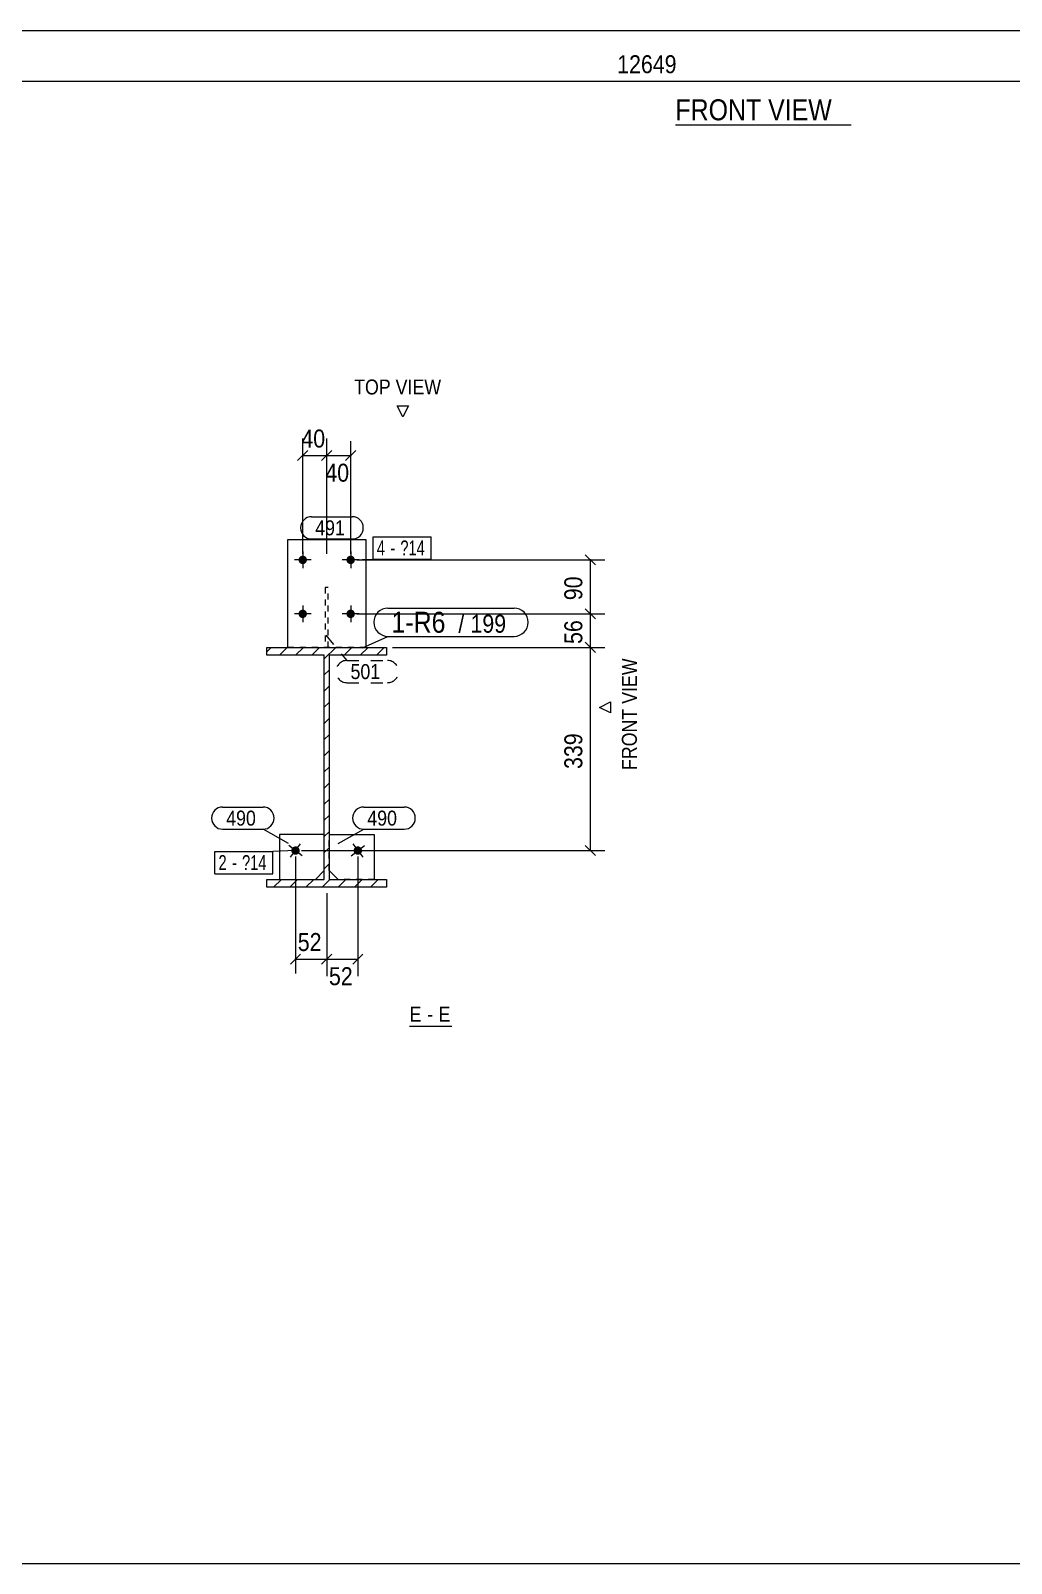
# Model space of a CAD drawing. Header units: millimetres. Extents: x 2 to 1174, y 1 to 825.
# Drawn here: x 445.3 to 609, y 5 to 260.7 of the extents above; entities that cross this region are included whole.
import ezdxf

# ---------------------------------------------------------------- set-up
doc = ezdxf.new("R2010")
doc.units = ezdxf.units.MM
for name, pattern in [('XKITLINE00', [0]), ('XKITLINE01', [4, 1, -1, 1, -1]), ('XKITLINE02', [4, 2, -2])]:
    doc.linetypes.add(name, pattern=pattern)
for name, color, linetype, lineweight in [('Bolt', 3, 'Continuous', 0), ('BoltMark', 7, 'Continuous', 0), ('Dimensions', 7, 'Continuous', 0), ('DrawingSheet', 5, 'Continuous', 0), ('OtherObjectType', 7, 'Continuous', 0), ('Part', 2, 'Continuous', 0), ('PartMark', 7, 'Continuous', 0)]:
    doc.layers.add(name, color=color, linetype=linetype, lineweight=lineweight)
doc.styles.add('ARIAL', font='ARIAL.TTF')
doc.styles.add('ARIAL_NARROW', font='ARIALN.TTF')

# ---------------------------------------------------------------- blocks, each defined once
blk = doc.blocks.new('*A3')
at = {"layer": 'Part', "color": 7, "linetype": 'XKITLINE00', "lineweight": 0}
for p, q in [((484.74, 157.08), (485.47, 157.81)), ((486.86, 156.51), (488.16, 157.81)), ((489.55, 156.51), (490.85, 157.81)), ((492.25, 156.51), (493.55, 157.81)), ((494.34, 155.91), (496.24, 157.81)), ((497.64, 156.51), (498.94, 157.81)), ((500.33, 156.51), (501.63, 157.81)), ((503.02, 156.51), (504.32, 157.81)), ((494.34, 153.21), (495.14, 154.01)), ((494.34, 150.52), (495.14, 151.32)), ((494.34, 147.82), (495.14, 148.62)), ((494.34, 145.13), (495.14, 145.93)), ((494.34, 142.44), (495.14, 143.24)), ((494.34, 139.74), (495.14, 140.54)), ((494.34, 137.05), (495.14, 137.85)), ((494.34, 134.35), (495.14, 135.15)), ((494.34, 131.66), (495.14, 132.46)), ((494.34, 128.97), (495.14, 129.77)), ((494.34, 126.27), (495.14, 127.07)), ((494.34, 123.58), (495.14, 124.38)), ((494.34, 120.88), (495.14, 121.68)), ((485.88, 117.81), (487.18, 119.11)), ((488.57, 117.81), (489.87, 119.11)), ((491.27, 117.81), (492.57, 119.11)), ((493.96, 117.81), (495.26, 119.11)), ((496.65, 117.81), (497.95, 119.11)), ((499.35, 117.81), (500.65, 119.11)), ((502.04, 117.81), (503.34, 119.11))]:
    blk.add_line(p, q, dxfattribs=at)
blk = doc.blocks.new('*A170')
at = {"layer": 'Bolt'}
blk.add_hatch(color=3, dxfattribs=at).paths.add_polyline_path([(489.08, 123.38), (489.05, 123.41), (489.03, 123.43), (489.01, 123.46), (488.98, 123.48), (488.96, 123.51), (488.94, 123.54), (488.93, 123.57), (488.91, 123.6), (488.9, 123.63), (488.88, 123.66), (488.87, 123.69), (488.86, 123.73), (488.85, 123.76), (488.85, 123.79), (488.84, 123.83), (488.84, 123.86), (488.84, 123.9), (488.84, 123.93), (488.84, 123.96), (488.84, 124), (488.85, 124.03), (488.85, 124.07), (488.86, 124.1), (488.87, 124.13), (488.88, 124.16), (488.89, 124.2), (488.91, 124.23), (488.93, 124.26), (488.94, 124.29), (488.96, 124.32), (488.98, 124.34), (489, 124.37), (489.03, 124.4), (489.05, 124.42), (489.08, 124.44), (489.1, 124.46), (489.13, 124.49), (489.16, 124.5), (489.19, 124.52), (489.22, 124.54), (489.25, 124.55), (489.28, 124.57), (489.31, 124.58), (489.35, 124.59), (489.38, 124.6), (489.41, 124.6), (489.45, 124.61), (489.48, 124.61), (489.52, 124.61), (489.55, 124.61), (489.59, 124.61), (489.62, 124.61), (489.65, 124.6), (489.69, 124.6), (489.72, 124.59), (489.75, 124.58), (489.79, 124.57), (489.82, 124.55), (489.85, 124.54), (489.88, 124.52), (489.91, 124.51), (489.94, 124.49), (489.97, 124.47), (489.99, 124.44), (490.02, 124.42), (490.04, 124.4), (490.06, 124.37), (490.09, 124.35), (490.11, 124.32), (490.13, 124.29), (490.14, 124.26), (490.16, 124.23), (490.17, 124.2), (490.19, 124.17), (490.2, 124.13), (490.21, 124.1), (490.22, 124.07), (490.22, 124.03), (490.23, 124), (490.23, 123.97), (490.24, 123.93), (490.24, 123.9), (490.23, 123.86), (490.23, 123.83), (490.23, 123.8), (490.22, 123.76), (490.21, 123.73), (490.2, 123.7), (490.19, 123.66), (490.18, 123.63), (490.16, 123.6), (490.15, 123.57), (490.13, 123.54), (490.11, 123.51), (490.09, 123.48), (490.07, 123.46), (490.04, 123.43), (490.02, 123.41), (489.99, 123.38), (489.97, 123.36), (489.94, 123.34), (489.91, 123.32), (489.88, 123.31), (489.85, 123.29), (489.82, 123.27), (489.79, 123.26), (489.76, 123.25), (489.72, 123.24), (489.69, 123.23), (489.66, 123.22), (489.62, 123.22), (489.59, 123.22), (489.55, 123.21), (489.52, 123.21), (489.49, 123.22), (489.45, 123.22), (489.42, 123.22), (489.38, 123.23), (489.35, 123.24), (489.32, 123.25), (489.28, 123.26), (489.25, 123.27), (489.22, 123.29), (489.19, 123.3), (489.16, 123.32), (489.13, 123.34), (489.11, 123.36)], flags=17)
at = {"layer": 'Bolt', "color": 3, "linetype": 'XKITLINE00', "lineweight": 0}
for p, q in [((490.64, 123.05), (488.43, 124.77)), ((488.68, 122.81), (490.39, 125.02))]:
    blk.add_line(p, q, dxfattribs=at)
blk = doc.blocks.new('*A171')
at = {"layer": 'Bolt'}
blk.add_hatch(color=3, dxfattribs=at).paths.add_polyline_path([(499.53, 124.49), (499.56, 124.51), (499.59, 124.52), (499.62, 124.54), (499.65, 124.55), (499.68, 124.57), (499.72, 124.58), (499.75, 124.59), (499.78, 124.6), (499.82, 124.6), (499.85, 124.61), (499.89, 124.61), (499.92, 124.61), (499.95, 124.61), (499.99, 124.61), (500.02, 124.61), (500.06, 124.6), (500.09, 124.6), (500.12, 124.59), (500.16, 124.58), (500.19, 124.57), (500.22, 124.55), (500.25, 124.54), (500.28, 124.52), (500.31, 124.5), (500.34, 124.49), (500.37, 124.46), (500.39, 124.44), (500.42, 124.42), (500.44, 124.4), (500.47, 124.37), (500.49, 124.34), (500.51, 124.32), (500.53, 124.29), (500.55, 124.26), (500.56, 124.23), (500.58, 124.2), (500.59, 124.16), (500.6, 124.13), (500.61, 124.1), (500.62, 124.07), (500.63, 124.03), (500.63, 124), (500.63, 123.96), (500.64, 123.93), (500.64, 123.9), (500.63, 123.86), (500.63, 123.83), (500.62, 123.79), (500.62, 123.76), (500.61, 123.73), (500.6, 123.69), (500.59, 123.66), (500.57, 123.63), (500.56, 123.6), (500.54, 123.57), (500.53, 123.54), (500.51, 123.51), (500.49, 123.48), (500.46, 123.46), (500.44, 123.43), (500.42, 123.41), (500.39, 123.38), (500.37, 123.36), (500.34, 123.34), (500.31, 123.32), (500.28, 123.3), (500.25, 123.29), (500.22, 123.27), (500.19, 123.26), (500.15, 123.25), (500.12, 123.24), (500.09, 123.23), (500.05, 123.22), (500.02, 123.22), (499.99, 123.22), (499.95, 123.21), (499.92, 123.21), (499.88, 123.22), (499.85, 123.22), (499.81, 123.22), (499.78, 123.23), (499.75, 123.24), (499.71, 123.25), (499.68, 123.26), (499.65, 123.27), (499.62, 123.29), (499.59, 123.31), (499.56, 123.32), (499.53, 123.34), (499.5, 123.36), (499.48, 123.38), (499.45, 123.41), (499.43, 123.43), (499.4, 123.46), (499.38, 123.48), (499.36, 123.51), (499.34, 123.54), (499.33, 123.57), (499.31, 123.6), (499.29, 123.63), (499.28, 123.66), (499.27, 123.7), (499.26, 123.73), (499.25, 123.76), (499.25, 123.8), (499.24, 123.83), (499.24, 123.86), (499.24, 123.9), (499.24, 123.93), (499.24, 123.97), (499.24, 124), (499.25, 124.03), (499.25, 124.07), (499.26, 124.1), (499.27, 124.13), (499.28, 124.17), (499.3, 124.2), (499.31, 124.23), (499.33, 124.26), (499.34, 124.29), (499.36, 124.32), (499.38, 124.35), (499.41, 124.37), (499.43, 124.4), (499.45, 124.42), (499.48, 124.44), (499.51, 124.47)], flags=17)
at = {"layer": 'Bolt', "color": 3, "linetype": 'XKITLINE00', "lineweight": 0}
for p, q in [((498.83, 123.05), (501.04, 124.77)), ((499.08, 125.02), (500.79, 122.81))]:
    blk.add_line(p, q, dxfattribs=at)
blk = doc.blocks.new('*A172')
at = {"layer": 'Bolt'}
for points in [[(491.43, 172.38), (491.43, 172.35), (491.43, 172.31), (491.42, 172.28), (491.41, 172.24), (491.41, 172.21), (491.39, 172.18), (491.38, 172.15), (491.37, 172.11), (491.35, 172.08), (491.34, 172.05), (491.32, 172.02), (491.3, 172), (491.28, 171.97), (491.25, 171.94), (491.23, 171.92), (491.21, 171.9), (491.18, 171.87), (491.15, 171.85), (491.12, 171.83), (491.1, 171.81), (491.07, 171.8), (491.03, 171.78), (491, 171.77), (490.97, 171.75), (490.94, 171.74), (490.91, 171.73), (490.87, 171.73), (490.84, 171.72), (490.8, 171.72), (490.77, 171.71), (490.74, 171.71), (490.7, 171.71), (490.67, 171.72), (490.63, 171.72), (490.6, 171.73), (490.57, 171.73), (490.53, 171.74), (490.5, 171.75), (490.47, 171.77), (490.44, 171.78), (490.41, 171.8), (490.38, 171.81), (490.35, 171.83), (490.32, 171.85), (490.29, 171.87), (490.27, 171.9), (490.24, 171.92), (490.22, 171.94), (490.19, 171.97), (490.17, 172), (490.15, 172.02), (490.14, 172.05), (490.12, 172.08), (490.1, 172.11), (490.09, 172.15), (490.08, 172.18), (490.07, 172.21), (490.06, 172.24), (490.05, 172.28), (490.04, 172.31), (490.04, 172.35), (490.04, 172.38), (490.04, 172.41), (490.04, 172.45), (490.04, 172.48), (490.04, 172.52), (490.05, 172.55), (490.06, 172.58), (490.07, 172.62), (490.08, 172.65), (490.09, 172.68), (490.1, 172.71), (490.12, 172.74), (490.14, 172.77), (490.15, 172.8), (490.17, 172.83), (490.19, 172.86), (490.22, 172.88), (490.24, 172.91), (490.27, 172.93), (490.29, 172.95), (490.32, 172.98), (490.35, 173), (490.38, 173.01), (490.41, 173.03), (490.44, 173.05), (490.47, 173.06), (490.5, 173.07), (490.53, 173.08), (490.57, 173.09), (490.6, 173.1), (490.63, 173.11), (490.67, 173.11), (490.7, 173.11), (490.74, 173.11), (490.77, 173.11), (490.8, 173.11), (490.84, 173.11), (490.87, 173.1), (490.91, 173.09), (490.94, 173.08), (490.97, 173.07), (491, 173.06), (491.03, 173.05), (491.07, 173.03), (491.1, 173.01), (491.12, 173), (491.15, 172.98), (491.18, 172.95), (491.21, 172.93), (491.23, 172.91), (491.25, 172.88), (491.28, 172.86), (491.3, 172.83), (491.32, 172.8), (491.34, 172.77), (491.35, 172.74), (491.37, 172.71), (491.38, 172.68), (491.39, 172.65), (491.41, 172.62), (491.41, 172.58), (491.42, 172.55), (491.43, 172.52), (491.43, 172.48), (491.43, 172.45), (491.44, 172.41)], [(499.43, 172.38), (499.43, 172.35), (499.43, 172.31), (499.42, 172.28), (499.41, 172.24), (499.41, 172.21), (499.39, 172.18), (499.38, 172.15), (499.37, 172.11), (499.35, 172.08), (499.34, 172.05), (499.32, 172.02), (499.3, 172), (499.28, 171.97), (499.25, 171.94), (499.23, 171.92), (499.21, 171.9), (499.18, 171.87), (499.15, 171.85), (499.12, 171.83), (499.1, 171.81), (499.07, 171.8), (499.03, 171.78), (499, 171.77), (498.97, 171.75), (498.94, 171.74), (498.91, 171.73), (498.87, 171.73), (498.84, 171.72), (498.8, 171.72), (498.77, 171.71), (498.74, 171.71), (498.7, 171.71), (498.67, 171.72), (498.63, 171.72), (498.6, 171.73), (498.57, 171.73), (498.53, 171.74), (498.5, 171.75), (498.47, 171.77), (498.44, 171.78), (498.41, 171.8), (498.38, 171.81), (498.35, 171.83), (498.32, 171.85), (498.29, 171.87), (498.27, 171.9), (498.24, 171.92), (498.22, 171.94), (498.19, 171.97), (498.17, 172), (498.15, 172.02), (498.14, 172.05), (498.12, 172.08), (498.1, 172.11), (498.09, 172.15), (498.08, 172.18), (498.07, 172.21), (498.06, 172.24), (498.05, 172.28), (498.04, 172.31), (498.04, 172.35), (498.04, 172.38), (498.04, 172.41), (498.04, 172.45), (498.04, 172.48), (498.04, 172.52), (498.05, 172.55), (498.06, 172.58), (498.07, 172.62), (498.08, 172.65), (498.09, 172.68), (498.1, 172.71), (498.12, 172.74), (498.14, 172.77), (498.15, 172.8), (498.17, 172.83), (498.19, 172.86), (498.22, 172.88), (498.24, 172.91), (498.27, 172.93), (498.29, 172.95), (498.32, 172.98), (498.35, 173), (498.38, 173.01), (498.41, 173.03), (498.44, 173.05), (498.47, 173.06), (498.5, 173.07), (498.53, 173.08), (498.57, 173.09), (498.6, 173.1), (498.63, 173.11), (498.67, 173.11), (498.7, 173.11), (498.74, 173.11), (498.77, 173.11), (498.8, 173.11), (498.84, 173.11), (498.87, 173.1), (498.91, 173.09), (498.94, 173.08), (498.97, 173.07), (499, 173.06), (499.03, 173.05), (499.07, 173.03), (499.1, 173.01), (499.12, 173), (499.15, 172.98), (499.18, 172.95), (499.21, 172.93), (499.23, 172.91), (499.25, 172.88), (499.28, 172.86), (499.3, 172.83), (499.32, 172.8), (499.34, 172.77), (499.35, 172.74), (499.37, 172.71), (499.38, 172.68), (499.39, 172.65), (499.41, 172.62), (499.41, 172.58), (499.42, 172.55), (499.43, 172.52), (499.43, 172.48), (499.43, 172.45), (499.44, 172.41)], [(491.43, 163.38), (491.43, 163.35), (491.43, 163.31), (491.42, 163.28), (491.41, 163.24), (491.41, 163.21), (491.39, 163.18), (491.38, 163.15), (491.37, 163.11), (491.35, 163.08), (491.34, 163.05), (491.32, 163.02), (491.3, 163), (491.28, 162.97), (491.25, 162.94), (491.23, 162.92), (491.21, 162.9), (491.18, 162.87), (491.15, 162.85), (491.12, 162.83), (491.1, 162.81), (491.07, 162.8), (491.03, 162.78), (491, 162.77), (490.97, 162.75), (490.94, 162.74), (490.91, 162.73), (490.87, 162.73), (490.84, 162.72), (490.8, 162.72), (490.77, 162.71), (490.74, 162.71), (490.7, 162.71), (490.67, 162.72), (490.63, 162.72), (490.6, 162.73), (490.57, 162.73), (490.53, 162.74), (490.5, 162.75), (490.47, 162.77), (490.44, 162.78), (490.41, 162.8), (490.38, 162.81), (490.35, 162.83), (490.32, 162.85), (490.29, 162.87), (490.27, 162.9), (490.24, 162.92), (490.22, 162.94), (490.19, 162.97), (490.17, 163), (490.15, 163.02), (490.14, 163.05), (490.12, 163.08), (490.1, 163.11), (490.09, 163.15), (490.08, 163.18), (490.07, 163.21), (490.06, 163.24), (490.05, 163.28), (490.04, 163.31), (490.04, 163.35), (490.04, 163.38), (490.04, 163.41), (490.04, 163.45), (490.04, 163.48), (490.04, 163.52), (490.05, 163.55), (490.06, 163.58), (490.07, 163.62), (490.08, 163.65), (490.09, 163.68), (490.1, 163.71), (490.12, 163.74), (490.14, 163.77), (490.15, 163.8), (490.17, 163.83), (490.19, 163.86), (490.22, 163.88), (490.24, 163.91), (490.27, 163.93), (490.29, 163.95), (490.32, 163.98), (490.35, 164), (490.38, 164.01), (490.41, 164.03), (490.44, 164.05), (490.47, 164.06), (490.5, 164.07), (490.53, 164.08), (490.57, 164.09), (490.6, 164.1), (490.63, 164.11), (490.67, 164.11), (490.7, 164.11), (490.74, 164.11), (490.77, 164.11), (490.8, 164.11), (490.84, 164.11), (490.87, 164.1), (490.91, 164.09), (490.94, 164.08), (490.97, 164.07), (491, 164.06), (491.03, 164.05), (491.07, 164.03), (491.1, 164.01), (491.12, 164), (491.15, 163.98), (491.18, 163.95), (491.21, 163.93), (491.23, 163.91), (491.25, 163.88), (491.28, 163.86), (491.3, 163.83), (491.32, 163.8), (491.34, 163.77), (491.35, 163.74), (491.37, 163.71), (491.38, 163.68), (491.39, 163.65), (491.41, 163.62), (491.41, 163.58), (491.42, 163.55), (491.43, 163.52), (491.43, 163.48), (491.43, 163.45), (491.44, 163.41)], [(499.43, 163.38), (499.43, 163.35), (499.43, 163.31), (499.42, 163.28), (499.41, 163.24), (499.41, 163.21), (499.39, 163.18), (499.38, 163.15), (499.37, 163.11), (499.35, 163.08), (499.34, 163.05), (499.32, 163.02), (499.3, 163), (499.28, 162.97), (499.25, 162.94), (499.23, 162.92), (499.21, 162.9), (499.18, 162.87), (499.15, 162.85), (499.12, 162.83), (499.1, 162.81), (499.07, 162.8), (499.03, 162.78), (499, 162.77), (498.97, 162.75), (498.94, 162.74), (498.91, 162.73), (498.87, 162.73), (498.84, 162.72), (498.8, 162.72), (498.77, 162.71), (498.74, 162.71), (498.7, 162.71), (498.67, 162.72), (498.63, 162.72), (498.6, 162.73), (498.57, 162.73), (498.53, 162.74), (498.5, 162.75), (498.47, 162.77), (498.44, 162.78), (498.41, 162.8), (498.38, 162.81), (498.35, 162.83), (498.32, 162.85), (498.29, 162.87), (498.27, 162.9), (498.24, 162.92), (498.22, 162.94), (498.19, 162.97), (498.17, 163), (498.15, 163.02), (498.14, 163.05), (498.12, 163.08), (498.1, 163.11), (498.09, 163.15), (498.08, 163.18), (498.07, 163.21), (498.06, 163.24), (498.05, 163.28), (498.04, 163.31), (498.04, 163.35), (498.04, 163.38), (498.04, 163.41), (498.04, 163.45), (498.04, 163.48), (498.04, 163.52), (498.05, 163.55), (498.06, 163.58), (498.07, 163.62), (498.08, 163.65), (498.09, 163.68), (498.1, 163.71), (498.12, 163.74), (498.14, 163.77), (498.15, 163.8), (498.17, 163.83), (498.19, 163.86), (498.22, 163.88), (498.24, 163.91), (498.27, 163.93), (498.29, 163.95), (498.32, 163.98), (498.35, 164), (498.38, 164.01), (498.41, 164.03), (498.44, 164.05), (498.47, 164.06), (498.5, 164.07), (498.53, 164.08), (498.57, 164.09), (498.6, 164.1), (498.63, 164.11), (498.67, 164.11), (498.7, 164.11), (498.74, 164.11), (498.77, 164.11), (498.8, 164.11), (498.84, 164.11), (498.87, 164.1), (498.91, 164.09), (498.94, 164.08), (498.97, 164.07), (499, 164.06), (499.03, 164.05), (499.07, 164.03), (499.1, 164.01), (499.12, 164), (499.15, 163.98), (499.18, 163.95), (499.21, 163.93), (499.23, 163.91), (499.25, 163.88), (499.28, 163.86), (499.3, 163.83), (499.32, 163.8), (499.34, 163.77), (499.35, 163.74), (499.37, 163.71), (499.38, 163.68), (499.39, 163.65), (499.41, 163.62), (499.41, 163.58), (499.42, 163.55), (499.43, 163.52), (499.43, 163.48), (499.43, 163.45), (499.44, 163.41)]]:
    blk.add_hatch(color=3, dxfattribs=at).paths.add_polyline_path(points, flags=17)
at = {"layer": 'Bolt', "color": 3, "linetype": 'XKITLINE00', "lineweight": 0}
for p, q in [((492.14, 172.41), (489.34, 172.41)), ((490.74, 173.81), (490.74, 171.01)), ((500.14, 172.41), (497.34, 172.41)), ((498.74, 173.81), (498.74, 171.01)), ((490.74, 164.81), (490.74, 162.01)), ((498.74, 164.81), (498.74, 162.01)), ((492.14, 163.41), (489.34, 163.41)), ((500.14, 163.41), (497.34, 163.41))]:
    blk.add_line(p, q, dxfattribs=at)
blk = doc.blocks.new('*A173')
at = {"layer": 'Part', "color": 2, "linetype": 'XKITLINE00', "lineweight": 0}
for p, q in [((484.74, 156.51), (484.74, 157.81)), ((484.74, 157.81), (504.74, 157.81)), ((494.34, 156.51), (484.74, 156.51)), ((494.34, 119.11), (494.34, 156.51)), ((504.74, 156.51), (495.14, 156.51)), ((495.14, 156.51), (495.14, 119.11)), ((504.74, 157.81), (504.74, 156.51)), ((484.74, 117.81), (484.74, 119.11)), ((484.74, 119.11), (494.34, 119.11)), ((504.74, 117.81), (484.74, 117.81)), ((495.14, 119.11), (504.74, 119.11)), ((504.74, 119.11), (504.74, 117.81))]:
    blk.add_line(p, q, dxfattribs=at)
blk = doc.blocks.new('*A174')
at = {"layer": 'Part', "color": 2, "linetype": 'XKITLINE00', "lineweight": 0}
for p, q in [((494.34, 126.61), (486.84, 126.61)), ((486.84, 126.61), (486.84, 119.11)), ((492.84, 119.11), (494.34, 120.61))]:
    blk.add_line(p, q, dxfattribs=at)
at = {"layer": 'Part', "color": 7, "linetype": 'XKITLINE01', "lineweight": 0}
for p, q in [((494.34, 120.61), (494.34, 126.61)), ((486.84, 119.11), (492.84, 119.11))]:
    blk.add_line(p, q, dxfattribs=at)
blk = doc.blocks.new('*A175')
at = {"layer": 'Part', "color": 2, "linetype": 'XKITLINE00', "lineweight": 0}
for p, q in [((495.14, 126.61), (502.64, 126.61)), ((502.64, 126.61), (502.64, 119.11)), ((496.64, 119.11), (495.14, 120.61))]:
    blk.add_line(p, q, dxfattribs=at)
at = {"layer": 'Part', "color": 7, "linetype": 'XKITLINE01', "lineweight": 0}
for p, q in [((495.14, 120.61), (495.14, 126.61)), ((502.64, 119.11), (496.64, 119.11))]:
    blk.add_line(p, q, dxfattribs=at)
blk = doc.blocks.new('*A176')
at = {"layer": 'Part', "color": 7, "linetype": 'XKITLINE01', "lineweight": 0}
for p, q in [((494.99, 167.81), (494.49, 167.81)), ((494.49, 167.81), (494.49, 157.81)), ((494.99, 157.81), (494.99, 167.81)), ((494.49, 157.81), (494.99, 157.81))]:
    blk.add_line(p, q, dxfattribs=at)
blk = doc.blocks.new('*A177')
at = {"layer": 'Part', "color": 2, "linetype": 'XKITLINE00', "lineweight": 0}
for p, q in [((488.24, 157.81), (488.24, 175.81)), ((488.24, 175.81), (501.24, 175.81)), ((501.24, 175.81), (501.24, 157.81))]:
    blk.add_line(p, q, dxfattribs=at)
at = {"layer": 'Part', "color": 7, "linetype": 'XKITLINE01', "lineweight": 0}
blk.add_line((501.24, 157.81), (488.24, 157.81), dxfattribs=at)
blk = doc.blocks.new('*A187')
at = {"layer": 'DrawingSheet', "color": 5, "linetype": 'XKITLINE00', "lineweight": 0}
blk.add_line((5, 5), (1174, 5), dxfattribs=at)
blk = doc.blocks.new('*A198')
at = {"layer": 'OtherObjectType', "color": 7, "linetype": 'XKITLINE00', "lineweight": 0}
blk.add_line((552.93, 245.01), (582.23, 245.01), dxfattribs=at)
at = {"layer": 'OtherObjectType', "color": 7, "style": 'ARIAL', "width": 0.85}
blk.add_text('FRONT VIEW', height=3.5, dxfattribs=at).set_placement((552.93, 245.76))
blk = doc.blocks.new('*A205')
at = {"layer": 'Dimensions', "color": 7, "linetype": 'XKITLINE00', "lineweight": 0}
blk.add_line((60.45, 260.71), (1043.61, 260.71), dxfattribs=at)
blk = doc.blocks.new('*A209')
at = {"layer": 'Dimensions', "color": 7, "linetype": 'XKITLINE00', "lineweight": 0}
blk.add_line((60.45, 252.26), (1037.1, 252.26), dxfattribs=at)
at = {"layer": 'Dimensions', "color": 3, "style": 'ARIAL', "width": 0.85}
blk.add_text('12649', height=3, dxfattribs=at).set_placement((543.21, 253.61))
blk = doc.blocks.new('*A396')
at = {"layer": 'Dimensions', "color": 7, "linetype": 'XKITLINE00', "lineweight": 0}
for p, q in [((537.89, 158.66), (539.58, 156.97)), ((505.74, 157.81), (541.14, 157.81)), ((538.74, 123.91), (538.74, 157.81)), ((490.54, 123.91), (541.14, 123.91)), ((537.89, 124.76), (539.58, 123.07))]:
    blk.add_line(p, q, dxfattribs=at)
at = {"layer": 'Dimensions', "color": 3}
for p in [(538.74, 157.81), (538.74, 123.91)]:
    blk.add_point(p, dxfattribs=at)
at = {"layer": 'Dimensions', "color": 3, "style": 'ARIAL', "width": 0.85}
blk.add_text('339', height=3, rotation=90.0002, dxfattribs=at).set_placement((537.39, 137.53))
blk = doc.blocks.new('*A397')
at = {"layer": 'Dimensions', "color": 7, "linetype": 'XKITLINE00', "lineweight": 0}
for p, q in [((537.89, 164.26), (539.58, 162.57)), ((499.74, 163.41), (541.14, 163.41)), ((538.74, 157.81), (538.74, 163.41)), ((537.89, 158.66), (539.58, 156.97)), ((505.74, 157.81), (541.14, 157.81))]:
    blk.add_line(p, q, dxfattribs=at)
at = {"layer": 'Dimensions', "color": 3}
for p in [(538.74, 163.41), (538.74, 157.81)]:
    blk.add_point(p, dxfattribs=at)
at = {"layer": 'Dimensions', "color": 3, "style": 'ARIAL', "width": 0.85}
blk.add_text('56', height=3, rotation=90.0002, dxfattribs=at).set_placement((537.39, 158.39))
blk = doc.blocks.new('*A398')
at = {"layer": 'Dimensions', "color": 7, "linetype": 'XKITLINE00', "lineweight": 0}
for p, q in [((499.74, 172.41), (541.14, 172.41)), ((537.89, 173.26), (539.58, 171.57)), ((538.74, 163.41), (538.74, 172.41)), ((537.89, 164.26), (539.58, 162.57)), ((499.74, 163.41), (541.14, 163.41))]:
    blk.add_line(p, q, dxfattribs=at)
at = {"layer": 'Dimensions', "color": 3}
for p in [(538.74, 172.41), (538.74, 163.41)]:
    blk.add_point(p, dxfattribs=at)
at = {"layer": 'Dimensions', "color": 3, "style": 'ARIAL', "width": 0.85}
blk.add_text('90', height=3, rotation=90.0002, dxfattribs=at).set_placement((537.39, 165.69))
blk = doc.blocks.new('*A399')
at = {"layer": 'Dimensions', "color": 7, "linetype": 'XKITLINE00', "lineweight": 0}
for p, q in [((489.54, 122.91), (489.54, 103.41)), ((494.74, 116.81), (494.74, 103.41)), ((490.38, 106.66), (488.69, 104.97)), ((489.54, 105.81), (494.74, 105.81)), ((495.58, 106.66), (493.89, 104.97))]:
    blk.add_line(p, q, dxfattribs=at)
at = {"layer": 'Dimensions', "color": 3}
for p in [(489.54, 105.81), (494.74, 105.81)]:
    blk.add_point(p, dxfattribs=at)
at = {"layer": 'Dimensions', "color": 3, "style": 'ARIAL', "width": 0.85}
blk.add_text('52', height=3, dxfattribs=at).set_placement((489.91, 107.16))
blk = doc.blocks.new('*A400')
at = {"layer": 'Dimensions', "color": 7, "linetype": 'XKITLINE00', "lineweight": 0}
for p, q in [((499.94, 122.91), (499.94, 102.96)), ((494.74, 116.81), (494.74, 102.96)), ((495.58, 106.66), (493.89, 104.97)), ((494.74, 105.81), (499.94, 105.81)), ((500.78, 106.66), (499.09, 104.97))]:
    blk.add_line(p, q, dxfattribs=at)
at = {"layer": 'Dimensions', "color": 3}
for p in [(494.74, 105.81), (499.94, 105.81)]:
    blk.add_point(p, dxfattribs=at)
at = {"layer": 'Dimensions', "color": 3, "style": 'ARIAL', "width": 0.85}
blk.add_text('52', height=3, dxfattribs=at).set_placement((495.11, 101.46))
blk = doc.blocks.new('*A401')
at = {"layer": 'Dimensions', "color": 7, "linetype": 'XKITLINE00', "lineweight": 0}
for p, q in [((490.74, 173.41), (490.74, 192.66)), ((494.74, 173.41), (494.74, 192.66)), ((491.58, 190.66), (489.89, 188.97)), ((490.74, 189.81), (494.74, 189.81)), ((495.58, 190.66), (493.89, 188.97))]:
    blk.add_line(p, q, dxfattribs=at)
at = {"layer": 'Dimensions', "color": 3}
for p in [(490.74, 189.81), (494.74, 189.81)]:
    blk.add_point(p, dxfattribs=at)
at = {"layer": 'Dimensions', "color": 3, "style": 'ARIAL', "width": 0.85}
blk.add_text('40', height=3, dxfattribs=at).set_placement((490.51, 191.16))
blk = doc.blocks.new('*A402')
at = {"layer": 'Dimensions', "color": 7, "linetype": 'XKITLINE00', "lineweight": 0}
for p, q in [((494.74, 173.41), (494.74, 192.21)), ((498.74, 173.41), (498.74, 192.21)), ((495.58, 190.66), (493.89, 188.97)), ((494.74, 189.81), (498.74, 189.81)), ((499.58, 190.66), (497.89, 188.97))]:
    blk.add_line(p, q, dxfattribs=at)
at = {"layer": 'Dimensions', "color": 3}
for p in [(494.74, 189.81), (498.74, 189.81)]:
    blk.add_point(p, dxfattribs=at)
at = {"layer": 'Dimensions', "color": 3, "style": 'ARIAL', "width": 0.85}
blk.add_text('40', height=3, dxfattribs=at).set_placement((494.51, 185.46))
blk = doc.blocks.new('*A403')
at = {"layer": 'BoltMark', "color": 7, "linetype": 'XKITLINE00', "lineweight": 0}
for p, q in [((502.5, 176.26), (512.19, 176.26)), ((502.5, 172.56), (502.5, 176.26)), ((512.19, 172.56), (512.19, 176.26)), ((498.74, 172.41), (502.5, 172.56)), ((502.5, 172.56), (512.19, 172.56))]:
    blk.add_line(p, q, dxfattribs=at)
at = {"layer": 'BoltMark', "color": 3, "style": 'ARIAL_NARROW', "width": 0.85}
for s, p in [('4', (503.1, 173.16)), ('-', (505.37, 173.16)), ('?14', (507.03, 173.16))]:
    blk.add_text(s, height=2.5, dxfattribs=at).set_placement(p)
blk = doc.blocks.new('*A404')
at = {"layer": 'BoltMark', "color": 7, "linetype": 'XKITLINE00', "lineweight": 0}
for p, q in [((476.08, 123.76), (485.77, 123.76)), ((476.08, 120.06), (476.08, 123.76)), ((489.54, 123.91), (485.77, 123.76)), ((485.77, 120.06), (485.77, 123.76)), ((476.08, 120.06), (485.77, 120.06))]:
    blk.add_line(p, q, dxfattribs=at)
at = {"layer": 'BoltMark', "color": 3, "style": 'ARIAL_NARROW', "width": 0.85}
for s, p in [('2', (476.68, 120.66)), ('?14', (480.61, 120.66)), ('-', (478.95, 120.66))]:
    blk.add_text(s, height=2.5, dxfattribs=at).set_placement(p)
blk = doc.blocks.new('*A405')
at = {"layer": 'PartMark', "color": 7, "linetype": 'XKITLINE00', "lineweight": 0}
for p, q in [((492.22, 179.61), (498.99, 179.61)), ((492.22, 175.91), (498.99, 175.91))]:
    blk.add_line(p, q, dxfattribs=at)
for centre, start, end in [((492.22, 177.76), 90, 270), ((498.99, 177.76), 270, 90)]:
    blk.add_arc(centre, 1.85, start, end, dxfattribs=at)
at = {"layer": 'PartMark', "color": 3, "style": 'ARIAL', "width": 0.85}
blk.add_text('491', height=2.5, dxfattribs=at).set_placement((492.82, 176.51))
blk = doc.blocks.new('*A406')
at = {"layer": 'PartMark', "color": 7, "linetype": 'XKITLINE02', "lineweight": 0}
for p, q in [((494.61, 159.84), (498.11, 155.63)), ((498.11, 155.63), (504.88, 155.63)), ((498.11, 151.93), (504.88, 151.93))]:
    blk.add_line(p, q, dxfattribs=at)
for centre, start, end in [((498.11, 153.78), 90, 270), ((504.88, 153.78), 270, 90)]:
    blk.add_arc(centre, 1.85, start, end, dxfattribs=at)
at = {"layer": 'PartMark', "color": 3, "style": 'ARIAL', "width": 0.85}
blk.add_text('501', height=2.5, dxfattribs=at).set_placement((498.71, 152.53))
blk = doc.blocks.new('*A407')
at = {"layer": 'PartMark', "color": 7, "linetype": 'XKITLINE00', "lineweight": 0}
for p, q in [((500.91, 131.18), (507.67, 131.18)), ((496.66, 125.08), (500.91, 127.48)), ((500.91, 127.48), (507.67, 127.48))]:
    blk.add_line(p, q, dxfattribs=at)
for centre, start, end in [((500.91, 129.33), 90, 270), ((507.67, 129.33), 270, 90)]:
    blk.add_arc(centre, 1.85, start, end, dxfattribs=at)
at = {"layer": 'PartMark', "color": 3, "style": 'ARIAL', "width": 0.85}
blk.add_text('490', height=2.5, dxfattribs=at).set_placement((501.51, 128.08))
blk = doc.blocks.new('*A408')
at = {"layer": 'PartMark', "color": 7, "linetype": 'XKITLINE00', "lineweight": 0}
for p, q in [((477.36, 131.18), (484.12, 131.18)), ((477.36, 127.48), (484.12, 127.48)), ((488.36, 125.08), (484.12, 127.48))]:
    blk.add_line(p, q, dxfattribs=at)
for centre, start, end in [((477.36, 129.33), 90, 270), ((484.12, 129.33), 270, 90)]:
    blk.add_arc(centre, 1.85, start, end, dxfattribs=at)
at = {"layer": 'PartMark', "color": 3, "style": 'ARIAL', "width": 0.85}
blk.add_text('490', height=2.5, dxfattribs=at).set_placement((477.96, 128.08))
blk = doc.blocks.new('*A409')
at = {"layer": 'PartMark', "color": 7, "linetype": 'XKITLINE00', "lineweight": 0}
for p, q in [((504.95, 164.36), (526, 164.36)), ((500.71, 157.76), (504.95, 159.66)), ((504.95, 159.66), (526, 159.66))]:
    blk.add_line(p, q, dxfattribs=at)
for centre, start, end in [((504.95, 162.01), 90, 270), ((526, 162.01), 270, 90)]:
    blk.add_arc(centre, 2.35, start, end, dxfattribs=at)
at = {"layer": 'PartMark', "color": 1, "style": 'ARIAL', "width": 0.85}
blk.add_text('1-R6', height=3.5, dxfattribs=at).set_placement((505.55, 160.26))
at = {"layer": 'PartMark', "color": 3, "style": 'ARIAL', "width": 0.85}
for s, p in [('/', (516.71, 160.26)), ('199', (518.73, 160.26))]:
    blk.add_text(s, height=3, dxfattribs=at).set_placement(p)
blk = doc.blocks.new('*A410')
at = {"layer": 'OtherObjectType', "color": 7, "linetype": 'XKITLINE00', "lineweight": 0}
for p, q in [((507.46, 196.26), (506.52, 198.14)), ((506.52, 198.14), (508.39, 198.14)), ((508.39, 198.14), (507.46, 196.26)), ((507.46, 196.26), (507.46, 196.26)), ((540.24, 147.81), (542.11, 148.75)), ((542.11, 148.75), (542.11, 146.88)), ((542.11, 146.88), (540.24, 147.81)), ((540.24, 147.81), (540.24, 147.81)), ((508.55, 94.61), (515.61, 94.61))]:
    blk.add_line(p, q, dxfattribs=at)
at = {"layer": 'OtherObjectType', "color": 7, "style": 'ARIAL', "width": 0.85}
for s, p in [('TOP VIEW', (499.31, 200.01)), ('E', (508.55, 95.36)), ('E', (513.39, 95.36)), ('-', (511.53, 95.36))]:
    blk.add_text(s, height=2.5, dxfattribs=at).set_placement(p)
blk.add_text('FRONT VIEW', height=2.5, rotation=90, dxfattribs=at).set_placement((546.49, 137.35))

msp = doc.modelspace()

# ---------------------------------------------------------------- block references
at = {"lineweight": 0}
for name in ['*A187', '*A205', '*A209', '*A198', '*A401', '*A402', '*A405', '*A177', '*A403', '*A172', '*A398', '*A176', '*A397', '*A409', '*A396', '*A406', '*A3', '*A173', '*A408', '*A407', '*A174', '*A175', '*A404', '*A170', '*A399', '*A400', '*A171']:
    msp.add_blockref(name, (0, 0), dxfattribs=at)
at = {"layer": 'OtherObjectType', "lineweight": 0}
msp.add_blockref('*A410', (0, 0), dxfattribs=at)

doc.saveas('drawing.dxf')
